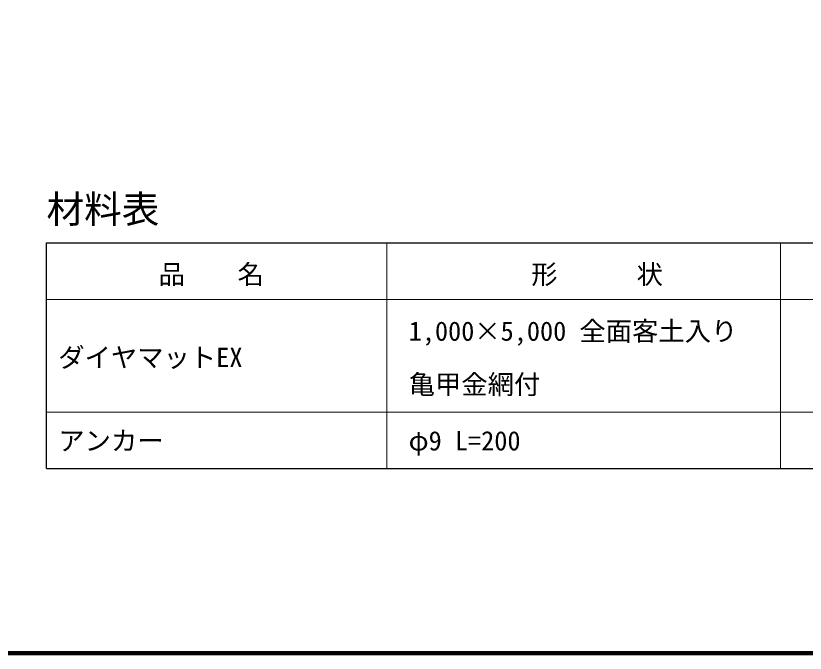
# Model space of a CAD drawing. Units: millimetres, scale not verified. Extents: x 690 to 40690, y 684 to 28809.
# Drawn here: x 20690 to 31184, y 684 to 9160 of the extents above; entities that cross this region are included whole.
import ezdxf
from ezdxf.enums import TextEntityAlignment as Align

# ---------------------------------------------------------------- set-up
doc = ezdxf.new("R2010")
doc.units = ezdxf.units.MM
doc.header["$LTSCALE"] = 100
doc.layers.add('C-MTR', color=5, linetype='Continuous')
doc.layers.add('C-MTR-TXT', color=5, linetype='Continuous')
for name, color, linetype, lineweight in [('C-MTR-FRAM', 5, 'Continuous', 25), ('C-MTR-LINE', 5, 'Continuous', 13), ('C-TTL', 2, 'Continuous', 140)]:
    doc.layers.add(name, color=color, linetype=linetype, lineweight=lineweight)
doc.styles.add('ＭＳ ゴシック', font='')
doc.styles.get('ＭＳ ゴシック').set_extended_font_data('MS Gothic')

msp = doc.modelspace()

# ---------------------------------------------------------------- linework, layer by layer
at = {"layer": 'C-MTR-FRAM'}
for p, q in [((21099.1, 3139), (21099.1, 6139)), ((21099.1, 6139), (38174.7, 6139)), ((21099.1, 3139), (38174.7, 3139))]:
    msp.add_line(p, q, dxfattribs=at)
at = {"layer": 'C-MTR-LINE'}
for p, q in [((25624, 6139), (25624, 3139)), ((30855.1, 6139), (30855.1, 3139)), ((21099.1, 5389), (38174.7, 5389)), ((21099.1, 3889), (38174.7, 3889)), ((21099.1, 3889), (38174.7, 3889))]:
    msp.add_line(p, q, dxfattribs=at)
at = {"layer": 'C-TTL'}
msp.add_lwpolyline([(690.4, 684.1), (40690.4, 684.1), (40690.4, 28384.1), (690.4, 28384.1)], close=True, dxfattribs=at)

# ---------------------------------------------------------------- texts
at = {"layer": 'C-MTR', "style": 'ＭＳ ゴシック'}
msp.add_text('材料表', height=366.6, dxfattribs=at).set_placement((21099.1, 6589), align=Align.MIDDLE_LEFT)
at = {"layer": 'C-MTR-TXT', "style": 'ＭＳ ゴシック'}
for s, p in [('\u3000品\u3000\u3000名\u3000', (23287.7, 5721.6)), ('形\u3000\u3000\u3000状', (28417.5, 5721.6))]:
    msp.add_text(s, height=256.6, dxfattribs=at).set_placement(p, align=Align.MIDDLE_CENTER)
for s, p in [('1,000×5,000 全面客土入り', (25912.8, 4967.1)), ('ダイヤマットEX', (21254.8, 4617.3)), ('亀甲金網付', (25912.8, 4258.9)), ('アンカー', (21254.8, 3508.9)), ('φ9 L=200', (25912.8, 3508.9))]:
    msp.add_text(s, height=256.6, dxfattribs=at).set_placement(p, align=Align.MIDDLE_LEFT)

doc.saveas('drawing.dxf')
